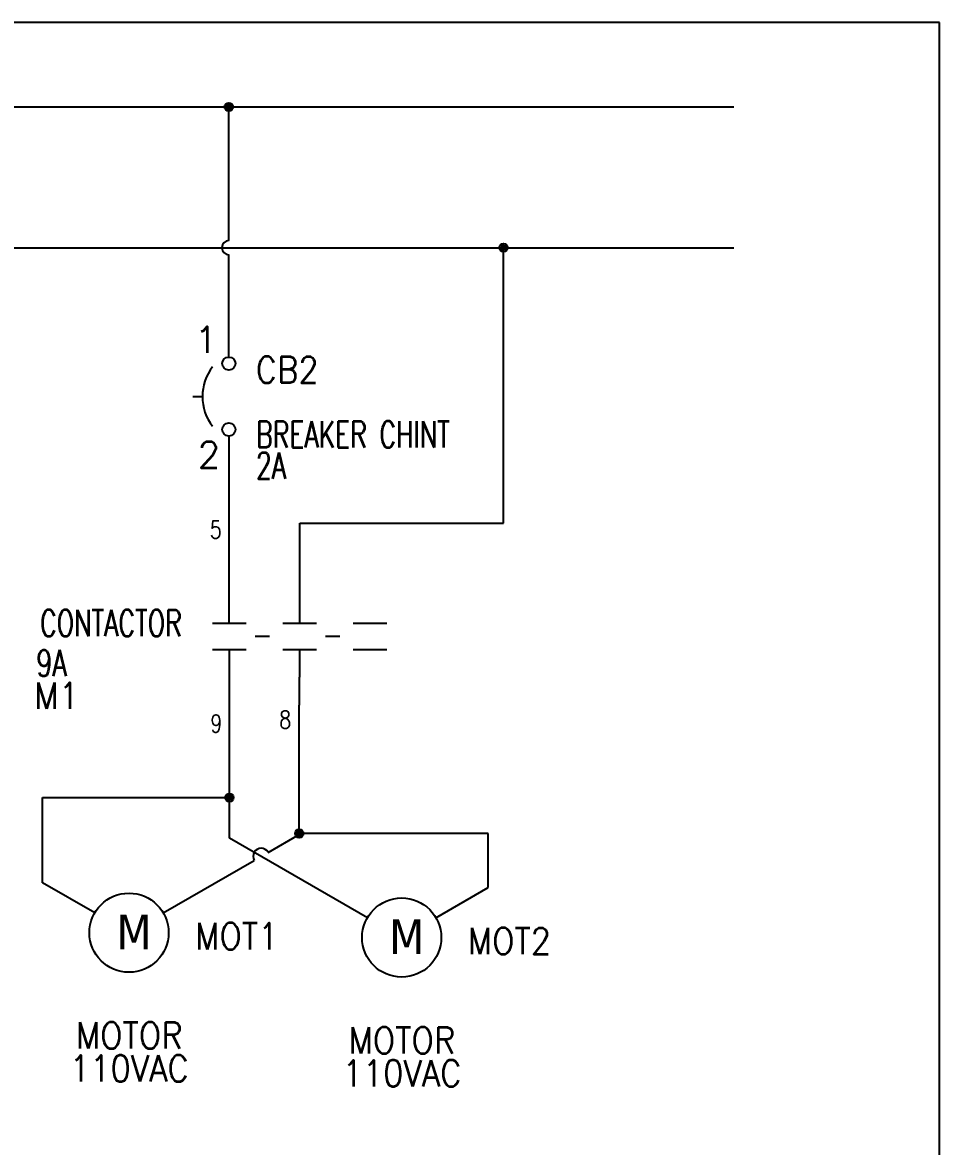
# Model space of a CAD drawing. Header units: millimetres. Extents: x 123.5 to 144.3, y 105.4 to 121.6.
# Drawn here: x 137.74 to 144.26, y 113.6 to 121.59 of the extents above; entities that cross this region are included whole.
import ezdxf
from ezdxf.enums import TextEntityAlignment as Align

# ---------------------------------------------------------------- set-up
doc = ezdxf.new("R2010")
doc.units = ezdxf.units.MM
doc.linetypes.add('HIDDEN2', pattern=[0.1875, 0.125, -0.0625])
for name, color, linetype in [('BLK_12AWG', 7, 'Continuous'), ('DESC', 250, 'Continuous'), ('DESCCHILD', 20, 'Continuous'), ('LINK', 9, 'Continuous'), ('SYMS', 7, 'Continuous'), ('TAGS', 250, 'Continuous'), ('TERMS', 250, 'Continuous'), ('WIRES', 7, 'Continuous')]:
    doc.layers.add(name, color=color, linetype=linetype)
doc.layers.add('WIRENO', color=7, linetype='Continuous', true_color=0x000000)
doc.styles.get("Standard").update_dxf_attribs({"font": 'tahoma.ttf'})
doc.styles.add('WD', font='romans.shx')

# ---------------------------------------------------------------- blocks, each defined once
blk = doc.blocks.new('VMO13')
blk.add_circle((0, 0), 0.1875)
at = {"style": 'WD'}
for tag, p, width in [('INST', (0.318, 0.2634), 0.7), ('LOC', (0.318, 0.0937), 0.7), ('TAG1', (0.3125, -0.0789), 0.9)]:
    blk.add_attdef(tag, p, '', height=0.125, dxfattribs=dict(at, width=width))
at = {"style": 'WD', "flags": 9}
blk.add_attdef('FAMILY', text='', height=0.01, dxfattribs=at).set_placement((-0.0053, 0.1698), align=Align.CENTER)
at = {"linetype": 'Continuous', "style": 'WD', "flags": 1}
for tag, p in [('CAT', (0, 0.1593)), ('MFG', (0, 0.1404))]:
    blk.add_attdef(tag, text='', height=0.01, dxfattribs=at).set_placement(p, align=Align.MIDDLE)
at = {"style": 'WD', "flags": 1}
for tag, p in [('X2TERM02', (0, 0.1875)), ('X0TERM03', (-0.1624, 0.0937)), ('X0TERM01', (0.1624, 0.0937)), ('X0TERM04', (0.1326, -0.1326))]:
    blk.add_attdef(tag, p, '', height=0.0125, dxfattribs=at)
at = {"linetype": 'Continuous', "style": 'WD', "flags": 9}
blk.add_attdef('ASSYCODE', text='', height=0.01, dxfattribs=at).set_placement((0, 0.125), align=Align.CENTER)
at = {"style": 'WD'}
for tag, height, width, p in [('RATING1', 0.1, 0.8, (0, 0)), ('DESC1', 0.125, 0.9, (0.001, -0.5493)), ('DESC2', 0.125, 0.9, (0.001, -0.7055)), ('DESC3', 0.125, 0.9, (0.001, -0.8618)), ('RATING3', 0.125, 0.8, (0.001, -1.018)), ('RATING4', 0.125, 0.8, (0.001, -1.1743)), ('WDTAGALT', 0.125, 0.7, (0, -1.3437))]:
    blk.add_attdef(tag, text='', height=height, dxfattribs=dict(at, width=width)).set_placement(p, align=Align.CENTER)
at = {"style": 'WD', "width": 0.8}
blk.add_attdef('RATING2', text='', height=0.1, dxfattribs=at).set_placement((0, -0.0312), align=Align.TOP_CENTER)
blk = doc.blocks.new('VMS21')
at = {"linetype": 'Continuous'}
for p, q in [((-0.08, 0.0625), (0.08, 0.0625)), ((-0.08, -0.0625), (0.08, -0.0625))]:
    blk.add_line(p, q, dxfattribs=at)
at = {"style": 'WD'}
for tag, p, width in [('INST', (0.125, 0.2808), 0.7), ('LOC', (0.125, 0.1113), 0.7), ('TAG2', (0.1269, -0.045), 0.9), ('XREF', (0.1287, -0.1994), 0.7), ('DESC1', (0.1287, -0.3514), 0.7), ('DESC2', (0.1287, -0.5076), 0.7), ('DESC3', (0.1287, -0.6639), 0.7)]:
    blk.add_attdef(tag, p, '', height=0.125, dxfattribs=dict(at, width=width))
at = {"linetype": 'Continuous', "style": 'WD', "width": 0.9, "flags": 8}
blk.add_attdef('TERM01', text='', height=0.125, dxfattribs=at).set_placement((-0.0312, 0.125), align=Align.RIGHT)
at = {"color": 7, "style": 'WD', "flags": 1}
for tag, p in [('X2TERM01', (0, 0.0625)), ('X8TERM02', (0, -0.0625))]:
    blk.add_attdef(tag, p, '', height=0.0125, dxfattribs=at)
at = {"style": 'WD'}
for tag, p, flags in [('FAMILY', (-0.1808, 0.0031), 9), ('CONTACT', (-0.1808, -0.0135), 1)]:
    blk.add_attdef(tag, p, '', height=0.01, dxfattribs=dict(at, flags=flags))
at = {"color": 7, "style": 'WD'}
for tag, p in [('X4LINK', (-0.1406, 0)), ('X1LINK', (0.125, 0))]:
    blk.add_attdef(tag, p, '', height=0.01, dxfattribs=at)
at = {"linetype": 'Continuous', "style": 'WD', "width": 0.9, "flags": 8}
blk.add_attdef('TERM02', text='', height=0.125, dxfattribs=at).set_placement((-0.0312, -0.125), align=Align.TOP_RIGHT)
blk = doc.blocks.new('VCB1')
at = {"linetype": 'HIDDEN2'}
blk.add_line((-0.1712, 0), (-0.125, 0), dxfattribs=at)
for centre in [(0, 0.1562), (0, -0.1562)]:
    blk.add_circle(centre, 0.0312)
blk.add_arc((0.1094, 0), 0.2344, 143.1301, 216.8699)
at = {"style": 'WD'}
for tag, p, width in [('INST', (0.2188, 0.3883), 0.7), ('LOC', (0.2188, 0.2188), 0.7), ('TAG1', (0.1269, 0.0644), 0.9), ('XREF', (0.1287, -0.09), 0.7), ('DESC1', (0.1287, -0.242), 0.7), ('DESC2', (0.1287, -0.3893), 0.7)]:
    blk.add_attdef(tag, p, '', height=0.125, dxfattribs=dict(at, width=width))
at = {"linetype": 'Continuous', "style": 'WD'}
for tag, height, flags, p in [('TERM01', 0.125, 8, (-0.055, 0.2066)), ('MFG', 0.01, 9, (-0.1421, -0.0881)), ('CAT', 0.01, 9, (-0.1421, -0.0731))]:
    blk.add_attdef(tag, text='', height=height, dxfattribs=dict(at, flags=flags)).set_placement(p, align=Align.RIGHT)
at = {"style": 'WD', "width": 0.7}
blk.add_attdef('RATING1', text='', height=0.125, dxfattribs=at).set_placement((-0.1875, 0.0625), align=Align.RIGHT)
at = {"color": 7, "style": 'WD', "flags": 1}
for tag, p in [('X2TERM01', (0, 0.1875)), ('X8TERM02', (0, -0.1875))]:
    blk.add_attdef(tag, p, '', height=0.0125, dxfattribs=at)
at = {"color": 7, "style": 'WD'}
for tag, p in [('X4LINK', (-0.25, 0)), ('X1LINK', (0, 0))]:
    blk.add_attdef(tag, p, '', height=0.01, dxfattribs=at)
at = {"style": 'WD', "flags": 9}
for tag, p in [('FAMILY', (-0.1421, -0.0365)), ('CONTACT', (-0.1288, -0.1291))]:
    blk.add_attdef(tag, text='', height=0.01, dxfattribs=at).set_placement(p, align=Align.RIGHT)
at = {"linetype": 'Continuous', "style": 'WD', "flags": 9}
blk.add_attdef('ASSYCODE', text='', height=0.01, dxfattribs=at).set_placement((-0.1533, -0.1061), align=Align.CENTER)
at = {"linetype": 'Continuous', "style": 'WD', "flags": 8}
blk.add_attdef('TERM02', text='', height=0.125, dxfattribs=at).set_placement((-0.0407, -0.2134), align=Align.TOP_RIGHT)
blk = doc.blocks.new('WDDOT')
for radius in [0.03, 0.0187, 0.00929]:
    blk.add_circle((0, 0), radius)
blk = doc.blocks.new('WD_WNV')
at = {"style": 'WD', "flags": 1}
for tag, p in [('W01USER', (-0.0625, 0.0938)), ('W02USER', (-0.0625, 0.0859)), ('W03USER', (-0.0625, 0.0781)), ('W04USER', (-0.0625, 0.0703)), ('W05USER', (-0.0625, 0.0625)), ('W06USER', (-0.0625, 0.0547)), ('W07USER', (-0.0625, 0.0469)), ('W08USER', (-0.0625, 0.0391)), ('W09USER', (-0.0625, 0.0312)), ('W10USER', (-0.0625, 0.0234))]:
    blk.add_attdef(tag, text='', height=0.005, dxfattribs=at).set_placement(p, align=Align.CENTER)
at = {"linetype": 'Continuous', "style": 'WD', "width": 0.8}
blk.add_attdef('WIRENO', text='', height=0.125, dxfattribs=at).set_placement((-0.05, 0), align=Align.MIDDLE_RIGHT)

msp = doc.modelspace()

# ---------------------------------------------------------------- linework, layer by layer
at = {"color": 7, "linetype": 'Continuous'}
for p, q in [((144.2555, 121.5905), (123.5055, 121.5905)), ((144.2555, 105.4055), (144.2555, 121.5905))]:
    msp.add_line(p, q, dxfattribs=at)
at = {"layer": 'BLK_12AWG'}
for p, q in [((124.4182, 120.99), (142.7932, 120.99)), ((139.2035, 120.04), (139.2035, 120.99)), ((124.4182, 119.99), (142.7932, 119.99)), ((139.2035, 119.2131), (139.2035, 119.94)), ((141.1557, 118.0321), (141.1557, 119.99)), ((139.7073, 117.3216), (139.7073, 118.0321)), ((139.7073, 118.0321), (141.1557, 118.0321))]:
    msp.add_line(p, q, dxfattribs=at)
msp.add_arc((139.2035, 119.99), 0.05, 90, 270, dxfattribs=at)
at = {"layer": 'LINK'}
for points in [[(139.3916, 117.229), (139.4916, 117.229)], [(139.8916, 117.229), (139.9916, 117.229)]]:
    msp.add_lwpolyline(points, dxfattribs=at)
at = {"layer": 'WIRES'}
for p, q in [((139.2035, 118.6506), (139.2035, 117.3216)), ((139.2073, 116.0817), (139.2073, 117.1341)), ((139.7073, 116.9367), (139.7073, 117.1341)), ((139.7058, 116.7392), (139.7058, 116.9367)), ((139.7044, 115.8201), (139.7044, 116.7392)), ((137.8778, 115.4769), (137.8778, 116.0817)), ((137.8778, 116.0817), (139.2073, 116.0817)), ((139.2073, 115.7944), (139.2073, 116.0817)), ((140.1887, 115.2278), (139.2073, 115.7944)), ((139.4836, 115.6926), (139.7044, 115.8201)), ((141.0475, 115.8268), (139.7044, 115.8268)), ((141.0475, 115.4423), (141.0475, 115.8268)), ((138.7374, 115.2619), (139.3836, 115.6349)), ((138.2503, 115.2619), (137.8778, 115.4769)), ((140.6758, 115.2278), (141.0475, 115.4423))]:
    msp.add_line(p, q, dxfattribs=at)
msp.add_arc((139.4336, 115.6638), 0.0577, 30, 210, dxfattribs=at)

# ---------------------------------------------------------------- block references
at = {"layer": 'SYMS'}
for p in [(139.2035, 120.99), (141.1557, 119.99), (139.2073, 116.0817), (139.7044, 115.8268)]:
    msp.add_blockref('WDDOT', p, dxfattribs=at)
ref = msp.add_blockref('VCB1', (139.2035, 118.9319), dxfattribs=dict(at, xscale=1.5, yscale=1.5, zscale=1.5))
ref.add_attrib('DESC2', '2A', (139.3966, 118.3479), dxfattribs={"layer": 'DESC', "height": 0.1875, "style": 'WD', "width": 0.7})
ref.add_attrib('DESC1', 'BREAKER CHINT', (139.3966, 118.5689), dxfattribs={"layer": 'DESC', "height": 0.1875, "style": 'WD', "width": 0.7})
ref.add_attrib('TAG1', 'CB2', (139.3939, 119.0284), dxfattribs={"layer": 'TAGS', "height": 0.1875, "style": 'WD', "width": 0.9})
ref.add_attrib('TERM02', '2', dxfattribs={"layer": 'TERMS', "linetype": 'Continuous', "height": 0.1875, "style": 'WD', "flags": 8}).set_placement((139.1425, 118.6117), align=Align.TOP_RIGHT)
ref.add_attrib('TERM01', '1', dxfattribs={"layer": 'TERMS', "linetype": 'Continuous', "height": 0.1875, "style": 'WD', "flags": 8}).set_placement((139.1211, 119.2418), align=Align.RIGHT)
ref = msp.add_blockref('VMS21', (139.2073, 117.2279), dxfattribs=dict(at, xscale=1.5, yscale=1.5, zscale=1.5))
ref.add_attrib('DESC2', '9A', (137.836, 116.9436), dxfattribs={"layer": 'DESCCHILD', "height": 0.1875, "style": 'WD', "width": 0.7})
ref.add_attrib('DESC1', 'CONTACTOR', (137.8619, 117.2279), dxfattribs={"layer": 'DESCCHILD', "height": 0.1875, "style": 'WD', "width": 0.7})
ref.add_attrib('TAG2', 'M1', (137.8198, 116.7127), dxfattribs={"layer": 'TAGS', "height": 0.1875, "style": 'WD', "width": 0.9})
at = {"layer": 'SYMS', "xscale": 1.5, "yscale": 1.5, "zscale": 1.5}
for p in [(139.7073, 117.2279), (140.2073, 117.2279)]:
    msp.add_blockref('VMS21', p, dxfattribs=at)
at = {"layer": 'SYMS'}
ref = msp.add_blockref('VMO13', (138.4939, 115.1212), dxfattribs=dict(at, xscale=1.5, yscale=1.5, zscale=1.5))
ref.add_attrib('DESC1', 'MOTOR', dxfattribs={"layer": 'DESC', "height": 0.1875, "style": 'WD', "width": 0.9}).set_placement((138.4954, 114.2973), align=Align.CENTER)
ref.add_attrib('DESC2', '110VAC', dxfattribs={"layer": 'DESC', "height": 0.1875, "style": 'WD', "width": 0.9}).set_placement((138.4954, 114.0629), align=Align.CENTER)
ref.add_attrib('TAG1', 'MOT1', (138.9626, 115.0029), dxfattribs={"layer": 'TAGS', "height": 0.1875, "style": 'WD', "width": 0.9})
ref = msp.add_blockref('VMO13', (140.4323, 115.0871), dxfattribs=dict(at, xscale=1.5, yscale=1.5, zscale=1.5))
ref.add_attrib('DESC1', 'MOTOR', dxfattribs={"layer": 'DESC', "height": 0.1875, "style": 'WD', "width": 0.9}).set_placement((140.4338, 114.2632), align=Align.CENTER)
ref.add_attrib('DESC2', '110VAC', dxfattribs={"layer": 'DESC', "height": 0.1875, "style": 'WD', "width": 0.9}).set_placement((140.4338, 114.0288), align=Align.CENTER)
ref.add_attrib('TAG1', 'MOT2', (140.901, 114.9688), dxfattribs={"layer": 'TAGS', "height": 0.1875, "style": 'WD', "width": 0.9})
at = {"layer": 'WIRENO'}
ref = msp.add_blockref('WD_WNV', (139.2035, 117.9861), dxfattribs=at)
ref.add_attrib('WIRENO', '5', dxfattribs={"linetype": 'Continuous', "height": 0.125, "style": 'WD', "width": 0.8}).set_placement((139.1535, 117.9861), align=Align.MIDDLE_RIGHT)
ref = msp.add_blockref('WD_WNV', (139.2073, 116.6079), dxfattribs=at)
ref.add_attrib('WIRENO', '9', dxfattribs={"linetype": 'Continuous', "height": 0.125, "style": 'WD', "width": 0.8}).set_placement((139.1573, 116.6079), align=Align.MIDDLE_RIGHT)
ref = msp.add_blockref('WD_WNV', (139.7073, 117.0354), dxfattribs=at)
ref.add_attrib('WIRENO', '8', dxfattribs={"linetype": 'Continuous', "height": 0.125, "style": 'WD', "width": 0.8}).set_placement((139.6474, 116.6352), align=Align.MIDDLE_RIGHT)

# ---------------------------------------------------------------- texts
at = {"layer": 'DESC', "char_height": 0.2469, "attachment_point": 1}
for insert in [(138.4033, 115.2505), (140.3417, 115.2164)]:
    msp.add_mtext_dynamic_manual_height_columns('M', width=2.45134, gutter_width=12.3472, heights=[0], dxfattribs=dict(at, insert=insert))

doc.saveas('drawing.dxf')
